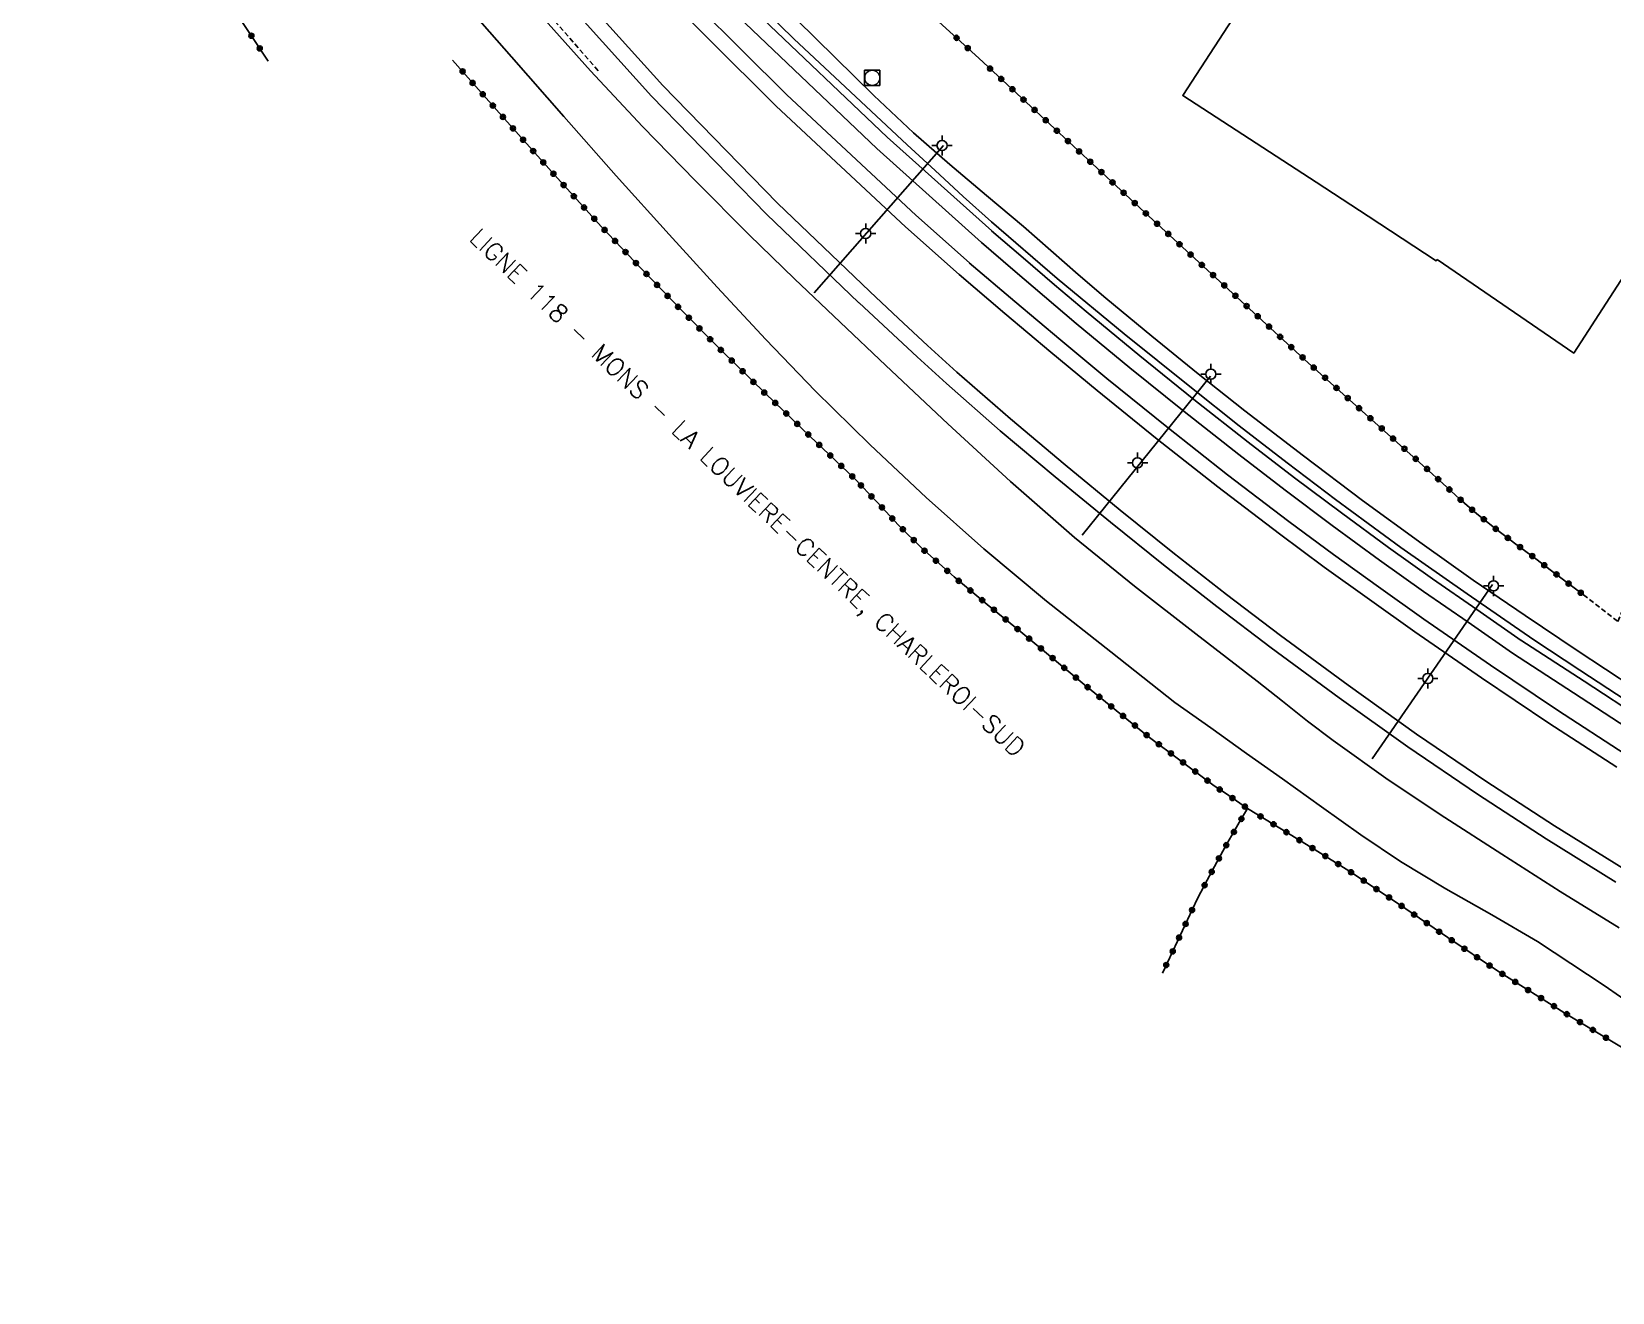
# Model space of a CAD drawing. Header units: millimetres. Extents: x 135999 to 137000, y 128000 to 129000.
# Drawn here: x 136224.6 to 136380.6, y 128486 to 128610.5 of the extents above; entities that cross this region are included whole.
import ezdxf
from ezdxf.enums import TextEntityAlignment as Align

# ---------------------------------------------------------------- set-up
doc = ezdxf.new("R2010")
doc.units = ezdxf.units.MM
doc.linetypes.add('DASHED', pattern=[0.75, 0.5, -0.25])
doc.layers.get('0').update_dxf_attribs({"linetype": 'CONTINUOUS'})
for name, color, linetype in [('W0071', 7, 'CONTINUOUS'), ('W0101', 7, 'CONTINUOUS'), ('W0112', 1, 'DASHED'), ('W0211', 2, 'CONTINUOUS'), ('W0214', 2, 'CONTINUOUS'), ('W0323', 7, 'CONTINUOUS'), ('W0420', 7, 'CONTINUOUS'), ('W0610', 7, 'CONTINUOUS'), ('W0611', 7, 'CONTINUOUS'), ('W0700', 7, 'CONTINUOUS'), ('W0989', 7, 'CONTINUOUS')]:
    doc.layers.add(name, color=color, linetype=linetype)
doc.styles.get("Standard").update_dxf_attribs({"font": 'romans.shx', "width": 0.85})

# ---------------------------------------------------------------- blocks, each defined once
blk = doc.blocks.new('T610')
for p, q in [((-0.500001, 0), (-1.000002, 0)), ((0, 0.500001), (0, 1.000002)), ((0.500001, 0), (1.000002, 0)), ((0, -0.500001), (0, -1.000002))]:
    blk.add_line(p, q)
blk.add_ellipse((0, 0), major_axis=(-0.353554, 0.353554), ratio=1, start_param=3.926990817, end_param=10.2101761242)
blk = doc.blocks.new('T420')
for p, q in [((0.75, 0.75), (-0.75, 0.75)), ((-0.75, 0.75), (-0.75, -0.75)), ((0.75, 0.75), (0.75, -0.75)), ((0.75, -0.75), (-0.75, -0.75))]:
    blk.add_line(p, q)
blk.add_ellipse((0, 0), major_axis=(-0.53, 0.53), ratio=1, start_param=3.926991, end_param=10.210176)
blk = doc.blocks.new('t323o')
at = {"color": 0, "linetype": 'Continuous'}
for radius in [0.25, 0.15]:
    blk.add_circle((0, 0), radius, dxfattribs=at)

msp = doc.modelspace()

# ---------------------------------------------------------------- linework, layer by layer
at = {"layer": 'W0071'}
for points in [[(136345.56, 128546.37), (136339.5, 128551.05), (136333.44, 128555.73), (136327.5, 128560.55), (136321.19, 128566.08), (136315.02, 128571.77), (136308.9, 128577.52), (136304.37, 128581.78), (136299.86, 128586.08), (136295.41, 128590.42), (136290.1, 128595.73), (136284.86, 128601.12), (136279.73, 128606.6), (136274.18, 128612.82), (136268.75, 128619.15), (136263.42, 128625.56), (136257.21, 128633.35), (136251.13, 128641.24), (136245.06, 128649.15), (136241.73, 128653.43), (136238.4, 128657.72), (136235.08, 128662.01), (136228.97, 128670.09), (136224.56, 128676)], [(136266.13, 128614.58), (136271.95, 128607.97), (136277.1, 128602.09), (136282.28, 128596.24), (136287.51, 128590.44), (136292.25, 128585.24), (136297.03, 128580.07), (136301.92, 128575.01), (136307.34, 128569.68), (136312.88, 128564.48), (136318.55, 128559.42), (136324.75, 128554.26), (136331.09, 128549.26), (136337.43, 128544.26)], [(136381.3, 128522.03), (136375.47, 128525.62), (136369.7, 128529.29), (136364.07, 128532.92), (136358.49, 128536.62), (136353.04, 128540.5), (136350.53, 128542.43), (136348.05, 128544.4), (136345.56, 128546.37)], [(136337.43, 128544.26), (136340.96, 128541.75), (136344.5, 128539.23), (136348.04, 128536.73), (136351.9, 128533.96), (136355.77, 128531.21), (136359.71, 128528.56), (136364.18, 128525.87), (136368.73, 128523.3), (136373.24, 128520.66), (136379.8, 128516.33), (136386.26, 128511.85)]]:
    msp.add_lwpolyline(points, dxfattribs=at)
at = {"layer": 'W0101'}
for points in [[(136351.36, 128595.61), (136338.21, 128604.16), (136367.62, 128649.4), (136373.09, 128657.15), (136374.83, 128655.92), (136376.44, 128654.79), (136376.96, 128654.41), (136372.03, 128646.82), (136377.02, 128643.88), (136381.13, 128641.45)], [(136382.05, 128616.38), (136395.3, 128607.33), (136376.81, 128578.75), (136363.31, 128587.97)], [(136356.51, 128592.27), (136351.36, 128595.61)], [(136363.31, 128587.97), (136363.22, 128587.84), (136356.51, 128592.27)]]:
    msp.add_lwpolyline(points, dxfattribs=at)
at = {"layer": 'W0112'}
for points in [[(136225.3, 128676), (136231.8, 128667.6), (136244.98, 128650.24), (136260.56, 128630.04), (136272.28, 128616.04), (136280.5, 128606.61)], [(136377.76, 128554.89), (136381.16, 128552.25), (136386.52, 128565.62)]]:
    msp.add_lwpolyline(points, dxfattribs=at)
at = {"layer": 'W0211'}
for points in [[(136241.38, 128676), (136244.6, 128671.95), (136248.8, 128666.64), (136252.17, 128662.33), (136255.53, 128658.01), (136258.97, 128653.76), (136262.67, 128649.45), (136266.45, 128645.2), (136270.26, 128640.99), (136274.27, 128636.64), (136278.32, 128632.33), (136282.37, 128628.02), (136286.34, 128623.69), (136290.31, 128619.36), (136294.36, 128615.11), (136299.82, 128609.75), (136305.41, 128604.53), (136311.01, 128599.3)], [(136311.01, 128599.3), (136313.77, 128596.75), (136316.53, 128594.21), (136319.32, 128591.69), (136325.8, 128586.1), (136332.41, 128580.66), (136339.08, 128575.3), (136343.77, 128571.58), (136348.5, 128567.9), (136353.27, 128564.28), (136359.73, 128559.57), (136366.27, 128554.97), (136372.88, 128550.46), (136377.42, 128547.44), (136381.98, 128544.46)]]:
    msp.add_lwpolyline(points, dxfattribs=at)
at = {"layer": 'W0214'}
for points in [[(136242.77, 128676), (136246.2, 128671.79), (136249.9, 128667.35), (136253.6, 128662.91), (136256.88, 128658.99), (136260.16, 128655.09), (136263.45, 128651.18), (136267.41, 128646.48), (136271.39, 128641.78), (136275.4, 128637.12), (136279.1, 128632.87), (136282.83, 128628.64), (136286.66, 128624.52), (136291.05, 128620.16), (136295.57, 128615.92), (136300.08, 128611.67), (136303.9, 128607.92), (136307.72, 128604.16), (136311.62, 128600.49), (136315.2, 128597.37), (136318.84, 128594.31), (136322.48, 128591.25)], [(136322.48, 128591.25), (136325.19, 128588.88), (136327.89, 128586.51), (136330.62, 128584.16), (136335.14, 128580.4), (136339.72, 128576.7), (136344.34, 128573.05), (136350.11, 128568.59), (136355.94, 128564.21), (136361.84, 128559.91), (136366.89, 128556.34), (136372, 128552.84), (136377.14, 128549.39), (136382.75, 128545.72)]]:
    msp.add_lwpolyline(points, dxfattribs=at)
at = {"layer": 'W0323'}
for points in [[(136318.08, 128607.84), (136311.23, 128614.1), (136304.37, 128620.35), (136297.53, 128626.63), (136294.36, 128629.55), (136291.2, 128632.48), (136288.04, 128635.4), (136289.29, 128637.09), (136290.54, 128638.77), (136291.76, 128640.47), (136292.01, 128640.86), (136294.23, 128644.26), (136296.58, 128648.15), (136298.95, 128652.02), (136301.88, 128656.57), (136304.84, 128661.1), (136307.79, 128665.63), (136310.27, 128669.5), (136312.74, 128673.37), (136314.41, 128676)], [(136247.91, 128607.57), (136236.4, 128624.95), (136231.12, 128632.11)], [(136318.08, 128607.84), (136334.44, 128592.64), (136350.6, 128577.79), (136362.21, 128567.4), (136363.88, 128565.88), (136365.54, 128564.37), (136367.23, 128562.89), (136369.15, 128561.37), (136371.1, 128559.9), (136373.06, 128558.44), (136374.62, 128557.25), (136376.19, 128556.07), (136377.76, 128554.89)], [(136318.08, 128607.84), (136334.44, 128592.64), (136350.6, 128577.79), (136362.21, 128567.4), (136363.88, 128565.88), (136365.54, 128564.37), (136367.23, 128562.89), (136369.15, 128561.37), (136371.1, 128559.9), (136373.06, 128558.44), (136374.62, 128557.25), (136376.19, 128556.07), (136377.76, 128554.89)], [(136305.79, 128566.36), (136301.4, 128570.56), (136297, 128574.75), (136292.66, 128578.99), (136288.67, 128583.02), (136284.72, 128587.1), (136280.82, 128591.22), (136275.87, 128596.65), (136270.99, 128602.16), (136266.11, 128607.66)], [(136305.79, 128566.36), (136307.99, 128564.05), (136310.18, 128561.74), (136312.44, 128559.49), (136315.62, 128556.65), (136318.91, 128553.93), (136322.22, 128551.24), (136328.48, 128546.04), (136334.8, 128540.91), (136341.32, 128536.05), (136342.41, 128535.3), (136343.51, 128534.55), (136344.6, 128533.8), (136343.92, 128532.64), (136343.24, 128531.48), (136342.57, 128530.31), (136341.58, 128528.51), (136340.62, 128526.71), (136339.65, 128524.9)], [(136344.6, 128533.8), (136347.94, 128531.76), (136351.28, 128529.73), (136354.59, 128527.65), (136359.51, 128524.4), (136364.37, 128521.05), (136369.27, 128517.78), (136376.1, 128513.51), (136383, 128509.36), (136389.9, 128505.2)], [(136339.65, 128524.9), (136336.2, 128517.55)]]:
    msp.add_lwpolyline(points, dxfattribs=at)
at = {"layer": 'W0611'}
for points in [[(136301.8, 128584.7), (136314.57, 128599.24)], [(136328.28, 128560.78), (136340.95, 128576.48)], [(136368.8, 128555.91), (136356.9, 128538.71)]]:
    msp.add_lwpolyline(points, dxfattribs=at)
at = {"layer": 'W0700'}
for points in [[(136227.84, 128676), (136239.16, 128660.79), (136249.11, 128647.76), (136259.89, 128633.95), (136270.95, 128620.54), (136285.76, 128604.11), (136297.11, 128592.46), (136306.24, 128583.72)], [(136229.74, 128676), (136240.38, 128661.71), (136250.32, 128648.69), (136261.08, 128634.9), (136272.11, 128621.54), (136286.88, 128605.15), (136298.19, 128593.54), (136307.3, 128584.82)], [(136316.12, 128586.49), (136310.82, 128591.21), (136298.06, 128603.12), (136284.76, 128616.36), (136270.33, 128631.82), (136256.89, 128647.21), (136245.61, 128660.88), (136233.66, 128675.91), (136233.59, 128676)], [(136317.14, 128587.64), (136311.85, 128592.34), (136299.13, 128604.22), (136285.86, 128617.43), (136271.47, 128632.85), (136258.05, 128648.2), (136246.8, 128661.84), (136235.54, 128676)], [(136238.43, 128676), (136247.92, 128664.14), (136258.02, 128651.89), (136269.23, 128638.6), (136281.82, 128624.99), (136295.02, 128611.28), (136307.99, 128598.94), (136318.33, 128589.66)], [(136240.39, 128676), (136249.1, 128665.1), (136259.19, 128652.87), (136270.38, 128639.61), (136282.93, 128626.04), (136296.09, 128612.36), (136309.03, 128600.06), (136319.35, 128590.8)], [(136319.32, 128590.82), (136322.44, 128588.15), (136325.55, 128585.49), (136328.67, 128582.85), (136333.95, 128578.48), (136339.29, 128574.18), (136344.67, 128569.95), (136349.25, 128566.43), (136353.87, 128562.97), (136358.53, 128559.56), (136362.86, 128556.48), (136367.24, 128553.43), (136371.62, 128550.39)], [(136318.33, 128589.66), (136321.44, 128586.99), (136324.56, 128584.32), (136327.69, 128581.67), (136332.99, 128577.3), (136338.33, 128572.99), (136343.73, 128568.74), (136348.33, 128565.22), (136352.96, 128561.74), (136357.63, 128558.32), (136361.98, 128555.23), (136366.37, 128552.18), (136370.75, 128549.13)], [(136317.11, 128587.66), (136321.64, 128583.83), (136326.17, 128580.01), (136330.72, 128576.24), (136336.64, 128571.45), (136342.62, 128566.74), (136348.67, 128562.13), (136353.08, 128558.87), (136357.53, 128555.66), (136362.01, 128552.49), (136368.57, 128547.95), (136375.19, 128543.5), (136381.87, 128539.16)], [(136316.12, 128586.49), (136320.65, 128582.66), (136325.18, 128578.84), (136329.75, 128575.05), (136335.69, 128570.26), (136341.68, 128565.53), (136347.75, 128560.9), (136352.18, 128557.63), (136356.64, 128554.41), (136361.13, 128551.23), (136367.71, 128546.68), (136374.34, 128542.23), (136381.05, 128537.87)], [(136381.76, 128527.84), (136374.9, 128532.1), (136368.14, 128536.48), (136361.29, 128541.15), (136354.52, 128545.96), (136347.85, 128550.88), (136342.52, 128554.93), (136337.24, 128559.05), (136332.02, 128563.24), (136326.58, 128567.71), (136321.19, 128572.24), (136315.89, 128576.87), (136313.01, 128579.5), (136310.15, 128582.16), (136307.3, 128584.82)], [(136380.96, 128526.54), (136374.08, 128530.81), (136367.29, 128535.21), (136360.41, 128539.9), (136353.63, 128544.72), (136346.93, 128549.66), (136341.58, 128553.72), (136336.29, 128557.86), (136331.06, 128562.05), (136325.6, 128566.53), (136320.19, 128571.08), (136314.87, 128575.73), (136311.97, 128578.38), (136309.11, 128581.04), (136306.26, 128583.7)], [(136371.59, 128550.41), (136377.83, 128546.35), (136383.66, 128542.55), (136389.73, 128538.71), (136395.83, 128534.98), (136401.97, 128531.32), (136408.16, 128527.75), (136416.38, 128523.2), (136424.68, 128518.8), (136433.05, 128514.53), (136440.39, 128510.91), (136447.77, 128507.4), (136455.21, 128504.03), (136462.86, 128500.79), (136470.58, 128497.68), (136478.33, 128494.63), (136484.59, 128492.22), (136490.88, 128489.85), (136497.16, 128487.47)], [(136370.75, 128549.13), (136376.79, 128545.2), (136382.84, 128541.27), (136388.92, 128537.41), (136395.04, 128533.67), (136401.2, 128530), (136407.41, 128526.42), (136415.65, 128521.86), (136423.97, 128517.44), (136432.36, 128513.17), (136439.72, 128509.54), (136447.13, 128506.02), (136454.6, 128502.63), (136462.27, 128499.37), (136470.01, 128496.26), (136477.78, 128493.21), (136484.05, 128490.79), (136490.34, 128488.42), (136496.62, 128486.04)]]:
    msp.add_lwpolyline(points, dxfattribs=at)

# ---------------------------------------------------------------- block references
at = {"layer": 'W0323'}
for p, rotation in [((136246.25, 128610.07), 123.520777233843), ((136315.87, 128609.86), 137.6158434223785), ((136247.08, 128608.82), 123.520777233843), ((136316.97, 128608.85), 137.6158434223785), ((136267.11, 128606.54), 131.5429378518449), ((136319.18, 128606.82), 317.1010888718039), ((136319.18, 128606.82), 317.1010888712965), ((136268.1, 128605.41), 131.5429378518449), ((136320.28, 128605.8), 317.1010888718039), ((136320.28, 128605.8), 317.1010888712965), ((136321.38, 128604.78), 317.1010888718039), ((136321.38, 128604.78), 317.1010888712965), ((136269.1, 128604.29), 131.5429378518449), ((136270.09, 128603.17), 131.5429378518449), ((136322.48, 128603.76), 317.1010888718039), ((136322.48, 128603.76), 317.1010888712965), ((136271.09, 128602.05), 131.548769884052), ((136323.58, 128602.74), 317.1010888718039), ((136323.58, 128602.74), 317.1010888712965), ((136324.67, 128601.72), 317.1010888718039), ((136324.67, 128601.72), 317.1010888712965), ((136272.08, 128600.92), 131.548769884052), ((136273.08, 128599.8), 131.548769884052), ((136325.77, 128600.69), 317.1010888718039), ((136325.77, 128600.69), 317.1010888712965), ((136326.87, 128599.67), 317.1010888718039), ((136326.87, 128599.67), 317.1010888712965), ((136274.07, 128598.68), 131.548769884052), ((136327.97, 128598.65), 317.1010888718039), ((136327.97, 128598.65), 317.1010888712965), ((136275.07, 128597.56), 131.548769884052), ((136329.07, 128597.63), 317.1010888718039), ((136329.07, 128597.63), 317.1010888712965), ((136330.17, 128596.61), 317.1010888718039), ((136330.17, 128596.61), 317.1010888712965), ((136276.07, 128596.44), 132.3811708967412), ((136277.08, 128595.33), 132.3811708967412), ((136331.27, 128595.59), 317.1010888718039), ((136331.27, 128595.59), 317.1010888712965), ((136278.09, 128594.22), 132.3811708967412), ((136332.37, 128594.57), 317.1010888718039), ((136332.37, 128594.57), 317.1010888712965), ((136333.46, 128593.55), 317.1010888718039), ((136333.46, 128593.55), 317.1010888712965), ((136279.1, 128593.11), 132.3811708967412), ((136280.11, 128592), 132.3811708967412), ((136334.56, 128592.53), 317.4284460864562), ((136334.56, 128592.53), 317.4284460868411), ((136281.13, 128590.9), 133.4070748569237), ((136335.67, 128591.51), 317.4284460864562), ((136335.67, 128591.51), 317.4284460868411), ((136336.77, 128590.5), 317.4284460864562), ((136336.77, 128590.5), 317.4284460868411), ((136282.16, 128589.81), 133.4070748569237), ((136337.88, 128589.48), 317.4284460864562), ((136337.88, 128589.48), 317.4284460868411), ((136283.19, 128588.72), 133.4070748569237), ((136284.22, 128587.63), 133.4070748569237), ((136338.98, 128588.47), 317.4284460864562), ((136338.98, 128588.47), 317.4284460868411), ((136340.09, 128587.45), 317.4284460864562), ((136340.09, 128587.45), 317.4284460868411), ((136285.26, 128586.55), 134.0502753651121), ((136341.19, 128586.44), 317.4284460864562), ((136341.19, 128586.44), 317.4284460868411), ((136286.3, 128585.47), 134.0502753651121), ((136287.34, 128584.39), 134.0502753651121), ((136342.3, 128585.42), 317.4284460864562), ((136342.3, 128585.42), 317.4284460868411), ((136343.4, 128584.41), 317.4284460864562), ((136343.4, 128584.41), 317.4284460868411), ((136288.38, 128583.31), 134.0502753651121), ((136344.51, 128583.39), 317.4284460864562), ((136344.51, 128583.39), 317.4284460868411), ((136289.44, 128582.24), 134.7143091263862), ((136290.49, 128581.18), 134.7143091263862), ((136345.61, 128582.38), 317.4284460864562), ((136345.61, 128582.38), 317.4284460868411), ((136346.72, 128581.36), 317.4284460864562), ((136346.72, 128581.36), 317.4284460868411), ((136291.55, 128580.11), 134.7143091263862), ((136347.82, 128580.35), 317.4284460864562), ((136347.82, 128580.35), 317.4284460868411), ((136292.6, 128579.05), 134.7143091263862), ((136293.67, 128578), 135.660383163527), ((136348.92, 128579.33), 317.4284460864562), ((136348.92, 128579.33), 317.4284460868411), ((136350.03, 128578.32), 317.4284460864562), ((136350.03, 128578.32), 317.4284460868411), ((136294.75, 128576.95), 135.660383163527), ((136351.14, 128577.31), 318.1795416112575), ((136351.14, 128577.31), 318.1795416106674), ((136352.26, 128576.31), 318.1795416112575), ((136352.26, 128576.31), 318.1795416106674), ((136295.82, 128575.9), 135.660383163527), ((136296.89, 128574.85), 135.660383163527), ((136353.38, 128575.31), 318.1795416112575), ((136353.38, 128575.31), 318.1795416106674), ((136297.98, 128573.82), 136.3672610533423), ((136354.49, 128574.31), 318.1795416112575), ((136354.49, 128574.31), 318.1795416106674), ((136355.61, 128573.31), 318.1795416112575), ((136355.61, 128573.31), 318.1795416106674), ((136299.06, 128572.78), 136.3672610533423), ((136300.15, 128571.75), 136.3672610533423), ((136356.73, 128572.31), 318.1795416112575), ((136356.73, 128572.31), 318.1795416106674), ((136301.23, 128570.71), 136.3672610533423), ((136357.85, 128571.31), 318.1795416112575), ((136357.85, 128571.31), 318.1795416106674), ((136358.97, 128570.31), 318.1795416112575), ((136358.97, 128570.31), 318.1795416106674), ((136302.32, 128569.68), 136.3672610534417), ((136303.41, 128568.64), 136.3672610534417), ((136360.08, 128569.31), 318.1795416112575), ((136360.08, 128569.31), 318.1795416106674), ((136304.49, 128567.61), 136.3672610534417), ((136361.2, 128568.31), 318.1795416112575), ((136361.2, 128568.31), 318.1795416106674), ((136362.32, 128567.31), 317.5551873779004), ((136362.32, 128567.31), 317.5551873779302), ((136305.58, 128566.57), 136.3672610534417), ((136306.43, 128565.69), 313.4745075851464), ((136363.42, 128566.3), 317.5551873779004), ((136363.42, 128566.3), 317.5551873779302), ((136307.47, 128564.6), 313.4745075851464), ((136364.53, 128565.28), 317.5380132718855), ((136364.53, 128565.28), 317.5380132721772), ((136365.64, 128564.27), 319.0176411592918), ((136365.64, 128564.27), 319.0176411593238), ((136308.5, 128563.51), 313.4875495864069), ((136309.53, 128562.42), 313.4875495864069), ((136366.77, 128563.29), 319.0176411592918), ((136366.77, 128563.29), 319.0176411593238), ((136367.93, 128562.34), 321.5489920128223), ((136367.93, 128562.34), 321.5489920123784), ((136310.57, 128561.35), 315.1272671825342), ((136369.1, 128561.4), 321.5489920128223), ((136369.1, 128561.4), 321.5489920123784), ((136311.64, 128560.29), 315.1272671825342), ((136312.71, 128559.24), 318.251514376394), ((136370.3, 128560.5), 323.1301023544288), ((136370.3, 128560.5), 323.130102353489), ((136371.5, 128559.6), 323.2144710785058), ((136371.5, 128559.6), 323.2144710780738), ((136313.83, 128558.25), 318.251514376394), ((136372.71, 128558.71), 323.2144710785058), ((136372.71, 128558.71), 323.2144710780738), ((136373.9, 128557.8), 322.8321459541817), ((136373.9, 128557.8), 322.8321459544898), ((136314.95, 128557.25), 318.251514376394), ((136316.09, 128556.27), 320.472711671486), ((136375.1, 128556.9), 322.9372863653716), ((136375.1, 128556.9), 322.9372863645935), ((136376.3, 128555.99), 322.9139810585821), ((136376.3, 128555.99), 322.9139810583014), ((136317.24, 128555.31), 320.472711671486), ((136377.49, 128555.09), 322.9139810585821), ((136377.49, 128555.09), 322.9139810583014), ((136318.4, 128554.36), 320.472711671486), ((136319.56, 128553.41), 320.8540777208286), ((136320.72, 128552.46), 320.8540777208286), ((136321.89, 128551.51), 320.8540777208286), ((136323.04, 128550.56), 320.2548284821964), ((136324.2, 128549.6), 320.2548284821964), ((136325.35, 128548.64), 320.2548284821964), ((136326.5, 128547.68), 320.2548284821964), ((136327.66, 128546.72), 320.2548284821964), ((136328.81, 128545.77), 320.9751293470309), ((136329.98, 128544.82), 320.9751293470309), ((136331.14, 128543.88), 320.9751293470309), ((136332.31, 128542.93), 320.9751293470309), ((136333.48, 128541.99), 320.9751293470309), ((136334.64, 128541.04), 320.9751293470309), ((136335.84, 128540.14), 323.2823494176), ((136337.04, 128539.24), 323.2823494176), ((136338.24, 128538.35), 323.2823494176), ((136339.44, 128537.45), 323.2823494176), ((136340.65, 128536.55), 323.2823494176), ((136341.86, 128535.67), 325.2802759267828), ((136343.1, 128534.83), 325.6628208786554), ((136344, 128532.78), 239.642409467552), ((136344.34, 128533.98), 325.6515268822639), ((136345.88, 128533.02), 328.6190607630168), ((136343.25, 128531.48), 239.7006607264777), ((136347.16, 128532.24), 328.6190607630168), ((136348.44, 128531.46), 328.6114284241357), ((136342.5, 128530.18), 241.1573398645668), ((136349.72, 128530.67), 328.6114284241357), ((136351, 128529.89), 328.6114284241357), ((136341.78, 128528.87), 241.1573398645668), ((136352.28, 128529.1), 327.9930632187077), ((136353.55, 128528.31), 327.9930632187077), ((136341.07, 128527.55), 241.8830722209032), ((136354.82, 128527.5), 326.4527472238486), ((136356.07, 128526.68), 326.4527472238486), ((136340.36, 128526.23), 241.8962533462586), ((136357.32, 128525.85), 326.4527472238486), ((136358.57, 128525.02), 326.4527472238486), ((136339.12, 128523.77), 244.8353815973323), ((136359.81, 128524.18), 325.5154804800609), ((136361.05, 128523.33), 325.5154804800609), ((136338.48, 128522.41), 244.8353815973323), ((136362.29, 128522.49), 325.5154804800609), ((136363.52, 128521.64), 325.5154804800609), ((136337.84, 128521.05), 244.8353815973323), ((136364.76, 128520.79), 326.2344901562669), ((136337.21, 128519.69), 244.8353815973323), ((136366.01, 128519.96), 326.2344901562669), ((136367.26, 128519.12), 326.2344901562669), ((136336.57, 128518.34), 244.8353815973323), ((136368.5, 128518.29), 326.2344901562669), ((136369.76, 128517.47), 327.9817940511196), ((136371.03, 128516.68), 327.9817940511196), ((136372.3, 128515.88), 327.9817940511196), ((136373.58, 128515.09), 327.9817940511196), ((136374.85, 128514.29), 327.9817940511196), ((136376.12, 128513.5), 328.9740330911551), ((136377.41, 128512.72), 328.9740330911551), ((136378.69, 128511.95), 328.9740330911551), ((136379.98, 128511.18), 328.9740330911551)]:
    msp.add_blockref('t323o', p, dxfattribs=dict(at, rotation=rotation))
at = {"layer": 'W0420', "rotation": 359.9999899820874}
msp.add_blockref('T420', (136307.55, 128605.91), dxfattribs=at)
at = {"layer": 'W0610', "rotation": 359.9999899820874}
for p in [(136314.44, 128599.23), (136306.9, 128590.55), (136340.98, 128576.67), (136333.74, 128567.92), (136368.89, 128555.77), (136362.4, 128546.63)]:
    msp.add_blockref('T610', p, dxfattribs=at)

# ---------------------------------------------------------------- texts
at = {"layer": 'W0989'}
msp.add_text('LIGNE 118 - MONS - LA LOUVIERE-CENTRE, CHARLEROI-SUD', height=1.75, rotation=316.5025, dxfattribs=at).set_placement((136295.24, 128564.99), align=Align.MIDDLE_CENTER)

doc.saveas('drawing.dxf')
